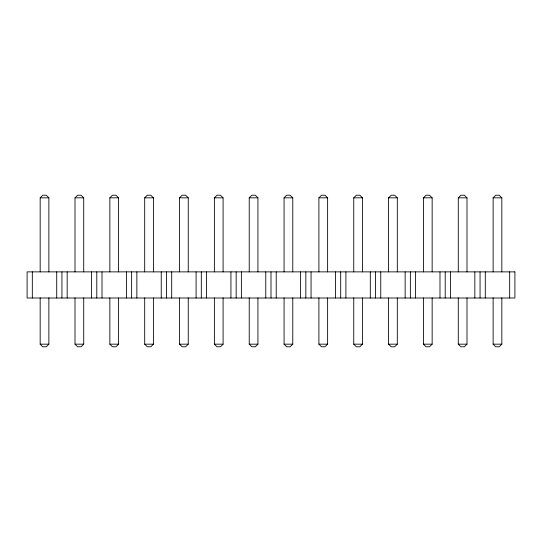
<?xml version="1.0" encoding="UTF-8"?>
<svg xmlns="http://www.w3.org/2000/svg" width="542" height="542" viewBox="0 0 542 542"><rect width="100%" height="100%" fill="white"/><g stroke="black" fill="none" stroke-linecap="round" stroke-linejoin="round"><path stroke-width="0.81" d="M40.169 271.874L40.169 197.83L42.777 195.215L46.266 195.215L48.875 197.83L48.875 271.874M75.006 271.874L75.006 197.83L77.621 195.215L81.104 195.215L83.719 197.83L83.719 271.874M109.85 271.874L109.85 197.83L112.465 195.215L115.947 195.215L118.562 197.83L118.562 271.874M144.694 271.874L144.694 197.83L147.309 195.215L150.791 195.215L153.406 197.83L153.406 271.874M179.537 271.874L179.537 197.83L182.153 195.215L185.635 195.215L188.25 197.83L188.25 271.874M48.875 297.856L48.875 344.17L46.266 346.785L42.777 346.785L40.169 344.17L40.169 297.856M214.381 271.874L214.381 197.83L216.996 195.215L220.479 195.215L223.094 197.83L223.094 271.874M83.719 297.856L83.719 344.17L81.104 346.785L77.621 346.785L75.006 344.17L75.006 297.856M249.225 271.874L249.225 197.83L251.834 195.215L255.323 195.215L257.931 197.83L257.931 271.874M118.562 297.856L118.562 344.17L115.947 346.785L112.465 346.785L109.85 344.17L109.85 297.856M284.069 271.874L284.069 197.83L286.677 195.215L290.166 195.215L292.775 197.83L292.775 271.874M153.406 297.856L153.406 344.17L150.791 346.785L147.309 346.785L144.694 344.17L144.694 297.856M318.906 271.874L318.906 197.83L321.521 195.215L325.004 195.215L327.619 197.83L327.619 271.874M188.25 297.856L188.25 344.17L185.635 346.785L182.153 346.785L179.537 344.17L179.537 297.856M353.75 271.874L353.75 197.83L356.365 195.215L359.847 195.215L362.462 197.83L362.462 271.874M223.094 297.856L223.094 344.17L220.479 346.785L216.996 346.785L214.381 344.17L214.381 297.856M388.594 271.874L388.594 197.83L391.209 195.215L394.691 195.215L397.306 197.83L397.306 271.874M257.931 297.856L257.931 344.17L255.323 346.785L251.834 346.785L249.225 344.17L249.225 297.856M423.438 271.874L423.438 197.83L426.053 195.215L429.535 195.215L432.15 197.83L432.15 271.874M292.775 297.856L292.775 344.17L290.166 346.785L286.677 346.785L284.069 344.17L284.069 297.856M458.281 271.874L458.281 197.83L460.896 195.215L464.379 195.215L466.994 197.83L466.994 271.874M327.619 297.856L327.619 344.17L325.004 346.785L321.521 346.785L318.906 344.17L318.906 297.856M493.125 271.874L493.125 197.83L495.734 195.215L499.223 195.215L501.831 197.83L501.831 271.874M362.462 297.856L362.462 344.17L359.847 346.785L356.365 346.785L353.75 344.17L353.75 297.856M397.306 297.856L397.306 344.17L394.691 346.785L391.209 346.785L388.594 344.17L388.594 297.856M432.15 297.856L432.15 344.17L429.535 346.785L426.053 346.785L423.438 344.17L423.438 297.856M466.994 297.856L466.994 344.17L464.379 346.785L460.896 346.785L458.281 344.17L458.281 297.856M501.831 297.856L501.831 344.17L499.223 346.785L495.734 346.785L493.125 344.17L493.125 297.856M40.169 197.83L48.875 197.83M75.006 197.83L83.719 197.83M109.85 197.83L118.562 197.83M144.694 197.83L153.406 197.83M179.537 197.83L188.25 197.83M214.381 197.83L223.094 197.83M249.225 197.83L257.931 197.83M284.069 197.83L292.775 197.83M318.906 197.83L327.619 197.83M353.75 197.83L362.462 197.83M388.594 197.83L397.306 197.83M423.438 197.83L432.15 197.83M458.281 197.83L466.994 197.83M493.125 197.83L501.831 197.83M40.169 344.17L48.875 344.17M75.006 344.17L83.719 344.17M109.85 344.17L118.562 344.17M144.694 344.17L153.406 344.17M179.537 344.17L188.25 344.17M214.381 344.17L223.094 344.17M249.225 344.17L257.931 344.17M284.069 344.17L292.775 344.17M318.906 344.17L327.619 344.17M353.75 344.17L362.462 344.17M388.594 344.17L397.306 344.17M423.438 344.17L432.15 344.17M458.281 344.17L466.994 344.17M493.125 344.17L501.831 344.17M509.676 271.874L509.676 298.005M485.286 271.874L485.286 298.005M480.056 271.874L480.056 298.005M474.833 271.874L474.833 298.005M450.443 271.874L450.443 298.005M445.212 271.874L445.212 298.005M439.989 271.874L439.989 298.005M415.599 271.874L415.599 298.005M410.369 271.874L410.369 298.005M405.145 271.874L405.145 298.005M380.755 271.874L380.755 298.005M375.531 271.874L375.531 298.005M370.301 271.874L370.301 298.005M345.911 271.874L345.911 298.005M340.688 271.874L340.688 298.005M335.457 271.874L335.457 298.005M311.067 271.874L311.067 298.005M305.844 271.874L305.844 298.005M300.614 271.874L300.614 298.005M276.224 271.874L276.224 298.005M271 271.874L271 298.005M265.776 271.874L265.776 298.005M241.386 271.874L241.386 298.005M236.156 271.874L236.156 298.005M230.933 271.874L230.933 298.005M206.543 271.874L206.543 298.005M201.312 271.874L201.312 298.005M196.089 271.874L196.089 298.005M171.699 271.874L171.699 298.005M166.469 271.874L166.469 298.005M161.245 271.874L161.245 298.005M136.855 271.874L136.855 298.005M131.631 271.874L131.631 298.005M126.401 271.874L126.401 298.005M102.011 271.874L102.011 298.005M96.788 271.874L96.788 298.005M91.557 271.874L91.557 298.005M67.167 271.874L67.167 298.005M61.944 271.874L61.944 298.005M56.714 271.874L56.714 298.005M32.324 271.874L32.324 298.005M514.9 271.874L27.1 271.874L27.1 298.005L514.9 298.005L514.9 271.874"/></g></svg>
